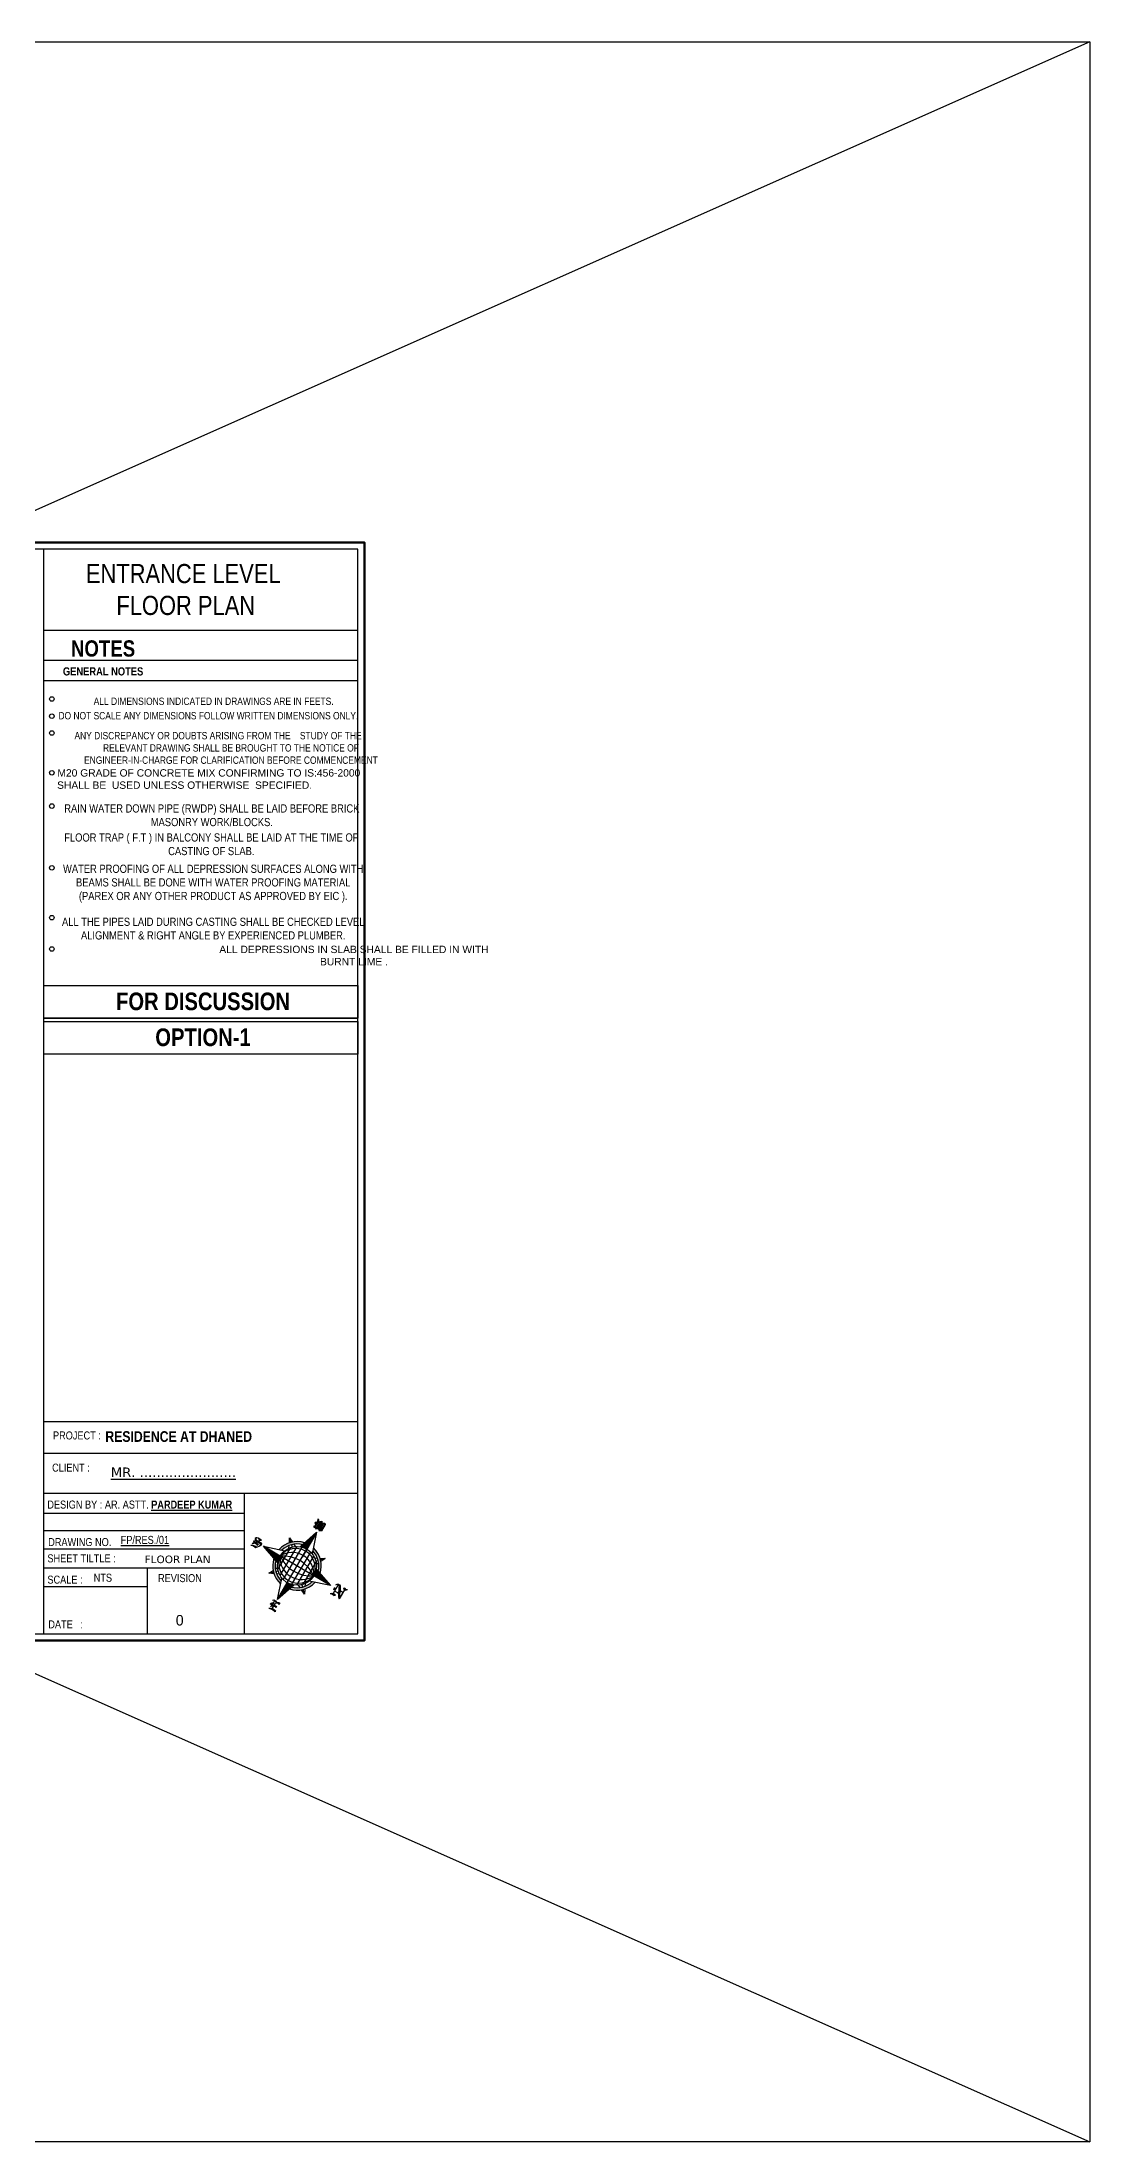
# Model space of a CAD drawing. Extents: x -454308 to 890911, y -14103 to 1343694.
# Drawn here: x 203596 to 204218, y 661850 to 663095 of the extents above; entities that cross this region are included whole.
import ezdxf

# ---------------------------------------------------------------- set-up
doc = ezdxf.new("R2010")
doc.units = 0
doc.header["$MEASUREMENT"] = 0
doc.layers.add('A-Wall', color=7, linetype='Continuous', lineweight=30)
doc.layers.add('FUR', color=250, linetype='Continuous')
doc.layers.add('TITLE', color=7, linetype='Continuous')
doc.styles.get("Standard").update_dxf_attribs({"font": 'stylu.ttf', "height": 7})

# ---------------------------------------------------------------- blocks, each defined once
blk = doc.blocks.new('rerwewrerew')
at = {"layer": 'FUR'}
h = blk.add_hatch(color=256, dxfattribs=at)
h.paths.add_polyline_path([(149795.4, 675642.4), (149797, 675641.9, 0.296589), (149786.2, 675652.7), (149786.7, 675651.1, -0.260742)])
h.paths.add_polyline_path([(149797, 675636.1), (149795.4, 675635.5, -0.260742), (149786.7, 675626.8), (149786.2, 675625.3, 0.296589)])
h.paths.add_polyline_path([(149780.4, 675625.3), (149779.9, 675626.8, -0.260742), (149771.2, 675635.5), (149769.6, 675636.1, 0.296589)])
h.paths.add_polyline_path([(149779.9, 675651.1), (149780.4, 675652.7, 0.296589), (149769.6, 675641.9), (149771.2, 675642.4, -0.260742)])
for points in [[(149783.3, 675650.2), (149783.3, 675661.4), (149779.3, 675649.4, -0.090992)], [(149760.9, 675639), (149772.8, 675635, -0.090992), (149772.1, 675639)], [(149793.8, 675642.9, -0.090992), (149794.5, 675639), (149805.7, 675639)], [(149787.3, 675628.5, -0.090992), (149783.3, 675627.8), (149783.3, 675616.6)]]:
    blk.add_hatch(color=256, dxfattribs=at).paths.add_polyline_path(points)
for p, q in [((149771.4, 675650.8), (149773.4, 675648.9)), ((149772.8, 675648.2), (149771.4, 675650.8)), ((149771.4, 675650.8), (149774.1, 675649.5)), ((149779.3, 675649.4), (149783.3, 675661.4)), ((149780.5, 675628.1), (149780.5, 675649.8)), ((149783.3, 675650.2), (149783.3, 675661.4)), ((149783.3, 675661.4), (149787.3, 675649.4)), ((149783.3, 675627.8), (149783.3, 675650.2)), ((149786.1, 675628.1), (149786.1, 675649.8)), ((149792.5, 675649.5), (149795.2, 675650.8)), ((149795.2, 675650.8), (149793.2, 675648.9)), ((149795.2, 675650.8), (149793.9, 675648.2)), ((149760.9, 675639), (149772.8, 675642.9)), ((149772.8, 675635), (149760.9, 675639)), ((149772.1, 675639), (149760.9, 675639)), ((149794.5, 675639), (149772.1, 675639)), ((149774.1, 675645.4), (149773.4, 675646.8)), ((149774.4, 675647.9), (149775.4, 675646.9)), ((149774.9, 675631.6), (149774.9, 675646.4)), ((149775.5, 675648.8), (149776.9, 675648.1)), ((149777.7, 675629.3), (149777.7, 675648.7)), ((149788.9, 675629.3), (149788.9, 675648.7)), ((149789.8, 675648.1), (149791.2, 675648.8)), ((149791.2, 675646.9), (149792.2, 675647.9)), ((149791.7, 675631.5), (149791.7, 675646.4)), ((149793.2, 675646.8), (149792.5, 675645.4)), ((149793.8, 675642.9), (149805.7, 675639)), ((149805.7, 675639), (149793.8, 675635)), ((149805.7, 675639), (149794.5, 675639)), ((149771.4, 675627.1), (149772.8, 675629.8)), ((149771.4, 675627.1), (149773.4, 675629.1)), ((149774.1, 675628.4), (149771.4, 675627.1)), ((149773.4, 675631.1), (149774.1, 675632.5)), ((149774.4, 675630.1), (149775.4, 675631)), ((149776.9, 675629.8), (149775.5, 675629.1)), ((149783.3, 675616.6), (149779.3, 675628.5)), ((149787.3, 675628.5), (149783.3, 675616.6)), ((149783.3, 675616.6), (149783.3, 675627.8)), ((149791.1, 675629.1), (149789.7, 675629.8)), ((149791.2, 675631), (149792.2, 675630)), ((149792.5, 675632.5), (149793.2, 675631.1)), ((149795.2, 675627.1), (149792.5, 675628.4)), ((149795.2, 675627.1), (149793.2, 675629.1)), ((149793.9, 675629.7), (149795.2, 675627.1))]:
    blk.add_line(p, q, dxfattribs=at)
for points in [[(149780, 675668.5), (149780.2, 675668.2), (149780.5, 675667.7), (149780.5, 675666), (149780, 675666), (149779.7, 675665.8), (149779.7, 675665.3), (149780, 675665.4), (149780.5, 675665.4), (149780.5, 675663.6), (149780, 675663.4)], [(149780, 675668.5), (149780.5, 675668.2), (149780.7, 675667.8), (149781, 675667.3), (149781, 675663.6), (149781.9, 675663.6), (149782.4, 675663.4)], [(149780, 675665.8), (149780.7, 675665.8)], [(149780, 675663.4), (149780.7, 675663.4), (149781.6, 675663.1), (149781.9, 675662.9), (149782.4, 675663.4), (149783.1, 675663.6), (149783.8, 675663.4), (149783.9, 675662.9), (149784.5, 675663.4), (149785.3, 675663.6)], [(149780.5, 675667.8), (149780.7, 675667.3), (149780.7, 675663.6)], [(149781, 675663.4), (149781.6, 675663.4), (149782.1, 675663.1)], [(149781.9, 675667.8), (149782.6, 675668.5), (149783.1, 675667.8), (149783.1, 675663.6), (149783.9, 675663.6), (149784.5, 675663.4)], [(149781.9, 675667.8), (149781.9, 675663.6)], [(149781.9, 675667.8), (149782.4, 675667.8), (149782.6, 675667.7), (149782.6, 675663.6), (149782.4, 675663.4)], [(149781.9, 675666.3), (149782.6, 675666.3)], [(149781.9, 675665.3), (149782.6, 675665.3)], [(149782.6, 675668.2), (149782.9, 675667.8), (149782.9, 675663.6)], [(149783.9, 675667.8), (149784.8, 675668.3), (149785.3, 675667.8), (149785.3, 675663.6)], [(149783.9, 675667.8), (149783.9, 675663.6)], [(149783.9, 675667.8), (149784.5, 675667.8), (149784.8, 675667.7), (149784.8, 675663.6), (149784.5, 675663.4)], [(149783.9, 675666.3), (149784.8, 675666.3)], [(149783.9, 675665.3), (149784.8, 675665.3)], [(149783.9, 675663.4), (149784.3, 675663.1)], [(149784.8, 675668.2), (149785, 675667.8), (149785, 675663.6)], [(149783.3, 675660.4), (149783.3, 675644.9)], [(149754.4, 675639.1), (149754.4, 675639), (149754.6, 675638.3), (149755.1, 675638.1), (149757, 675638.1), (149757.5, 675637.8), (149757.5, 675637.6)], [(149754.4, 675639.1), (149754.6, 675639), (149755.1, 675638.6), (149757.5, 675638.6), (149757.8, 675638.3), (149757.8, 675638.1), (149757.5, 675637.6)], [(149758.2, 675641.3), (149757, 675641.5), (149755.9, 675641.5), (149755.1, 675641.3), (149754.9, 675641), (149754.6, 675640.5), (149754.9, 675640), (149755.1, 675639.6), (149755.9, 675639.5), (149758.2, 675639.5), (149758.7, 675639.1), (149758.9, 675639), (149758.9, 675638.3), (149758.7, 675637.6)], [(149754.6, 675638.6), (149755.1, 675638.3), (149757.3, 675638.3), (149757.5, 675638.1)], [(149755.9, 675638.1), (149755.4, 675637.6), (149754.9, 675637.2), (149754.6, 675637.2), (149754.6, 675637.6), (149754.9, 675637.2)], [(149754.9, 675641), (149754.9, 675640.5), (149755.1, 675640.2), (149755.9, 675640), (149758.7, 675640), (149759.2, 675639.6), (149759.4, 675639.1), (149759.4, 675638.6), (149758.7, 675637.6), (149757.5, 675635.9)], [(149754.9, 675640.2), (149755.1, 675640), (149755.9, 675639.6), (149758.3, 675639.6), (149758.9, 675639.5), (149759.2, 675639.1), (149759.2, 675638.6), (149758.9, 675638.1)], [(149757.5, 675640.8), (149757.3, 675641), (149756.8, 675641.3), (149755.9, 675641.5)], [(149756.8, 675639.5), (149756.3, 675638.6)], [(149758.2, 675641.3), (149757.5, 675640.8), (149757, 675640)], [(149757.8, 675641), (149757.3, 675641.3)], [(149808, 675640.9), (149808.6, 675641.6), (149809.2, 675642), (149809.9, 675642), (149810.5, 675641.6), (149811.2, 675640.5), (149812.9, 675636.9), (149813.5, 675635.8), (149813.9, 675635.6)], [(149809.2, 675639), (149808.6, 675639), (149808.2, 675638.6), (149808.2, 675637.9), (149808.6, 675638.2), (149809.2, 675638.2)], [(149808.6, 675641.6), (149809.2, 675641.6), (149809.9, 675641.4), (149810.5, 675640.3), (149812.2, 675636.7), (149812.9, 675635.6), (149813.3, 675635.2), (149813.9, 675634.9)], [(149808.6, 675638.6), (149809.2, 675638.6)], [(149809.2, 675641.6), (149809.2, 675635.8)], [(149809.2, 675637.3), (149809.9, 675637.5), (149811.2, 675637.5), (149811.8, 675637.3)], [(149809.9, 675641.6), (149810.5, 675640.9), (149811, 675640.3), (149812.9, 675636.2), (149813.9, 675635.2)], [(149811.6, 675639.9), (149811.8, 675639.6), (149812.4, 675639.2), (149813.3, 675639.2), (149813.9, 675639.6)], [(149812.9, 675641.4), (149813.5, 675642), (149814.2, 675641.6), (149814.8, 675641.6), (149815.2, 675642)], [(149812.9, 675641.4), (149813.5, 675640.9), (149814.2, 675640.9), (149814.8, 675641.4), (149815.2, 675642)], [(149813.3, 675641.6), (149813.9, 675641.4), (149814.6, 675641.4)], [(149813.9, 675640.9), (149813.9, 675634.9)], [(149754.4, 675635.9), (149755.1, 675636.4), (149756.3, 675636.7), (149757, 675636.7), (149757.8, 675636.4)], [(149754.4, 675635.9), (149755.4, 675636.2), (149756.8, 675636.2), (149757.5, 675635.9)], [(149754.9, 675636.2), (149755.6, 675636.4), (149756.8, 675636.4), (149757.5, 675636.2)], [(149807.8, 675634.9), (149808.6, 675635.6), (149809.2, 675635.8), (149810.1, 675635.8), (149811, 675635.6)], [(149807.8, 675634.9), (149808.8, 675635.2), (149809.9, 675635.2), (149810.1, 675634.9), (149811, 675635.6)], [(149808.8, 675635.6), (149809.9, 675635.6), (149810.5, 675635.2)], [(149781.1, 675614.9), (149781.6, 675615.3), (149782.1, 675614.9), (149782.8, 675614.9), (149783.3, 675615.4)], [(149781.1, 675614.9), (149781.6, 675615.4), (149782.1, 675615.4), (149782.8, 675615.3), (149783.3, 675615.4)], [(149782.5, 675614.1), (149782.1, 675613.9), (149782, 675613.4), (149782, 675613), (149781.4, 675613), (149781.1, 675612.7), (149781.1, 675612.2), (149781.4, 675612.5), (149782, 675612.5), (149782, 675610.8)], [(149782, 675615.3), (149782.5, 675615.3)], [(149782.5, 675614.1), (149782.5, 675611.7), (149782.1, 675611.2), (149782, 675610.8)], [(149782.1, 675613.6), (149782.1, 675611.5)], [(149783.3, 675613.6), (149783.5, 675614.4), (149783.8, 675614.9), (149784, 675615.1), (149784.7, 675615.4), (149785.2, 675615.4), (149785.9, 675615.1)], [(149783.3, 675613.6), (149783.3, 675610.7)], [(149783.5, 675614.4), (149783.8, 675614.6), (149784.3, 675614.9), (149784.9, 675614.9), (149785.4, 675614.6), (149785.9, 675615.1)], [(149784, 675614.9), (149784.7, 675615.1), (149785.2, 675615.1), (149785.7, 675614.9)], [(149781.4, 675612.7), (149782.1, 675612.7)], [(149781.6, 675609.8), (149782.5, 675610.3), (149783.5, 675610.7), (149784.9, 675610.7), (149785.9, 675610.3)], [(149781.6, 675609.8), (149782.8, 675610.1), (149784.7, 675610.1), (149785.4, 675609.8), (149785.9, 675610.3)], [(149782.1, 675610.1), (149783, 675610.3), (149784.9, 675610.3), (149785.7, 675610.1)], [(149783.3, 675611.5), (149783.5, 675612.2), (149783.8, 675612.7), (149784, 675613), (149784.7, 675613), (149785.2, 675612.7)], [(149783.5, 675612.2), (149783.8, 675612.5), (149784.3, 675612.5), (149784.7, 675612.2), (149785.2, 675612.7)], [(149784, 675612.7), (149784.7, 675612.7), (149784.9, 675612.5)]]:
    blk.add_lwpolyline(points, dxfattribs=at)
blk.add_circle((149783.3, 675639), 11.2, dxfattribs=at)
for centre, radius, start, end in [((149783.3, 675639), 14, 101.943, 168.0221), ((149783.3, 675639), 12.6, 105.7545, 164.2106), ((149783.3, 675639), 14, 11.943, 78.0221), ((149783.3, 675639), 12.6, 15.7545, 74.2106), ((149783.3, 675637.5), 11.3, 7.6107, 172.3544), ((149783.3, 675633.5), 12.5, 25.9718, 153.9933), ((149783.3, 675622.8), 19.7, 55.2745, 124.6906), ((149783.3, 675655.1), 19.7, 235.2745, 304.6906), ((149783.3, 675644.4), 12.5, 205.9718, 333.9933), ((149783.3, 675640.5), 11.3, 187.6107, 352.3544), ((149783.3, 675639), 14, 191.943, 258.0221), ((149783.3, 675639), 12.6, 195.7545, 254.2106), ((149783.3, 675639), 14, 281.943, 348.0221), ((149783.3, 675639), 12.6, 285.7545, 344.2106)]:
    blk.add_arc(centre, radius, start, end, dxfattribs=at)

msp = doc.modelspace()

# ---------------------------------------------------------------- linework, layer by layer
at = {"lineweight": 30}
for p, q in [((201412.45, 663095.443), (204217.816, 661849.855)), ((204217.816, 663095.443), (201412.45, 661849.855))]:
    msp.add_line(p, q, dxfattribs=at)
msp.add_lwpolyline([(201412.45, 663095.443), (204217.816, 663095.443), (204217.816, 661849.855), (201412.45, 661849.855)], close=True, dxfattribs=at)
at = {"layer": 'TITLE', "color": 7}
for p, q in [((203597.444, 662151.355, 5463.892), (203597.444, 662794.54, 5463.892)), ((203597.444, 662746.632, 5463.892), (203783.626, 662746.632, 5463.892)), ((203597.444, 662728.787, 5463.892), (203783.626, 662728.787, 5463.892)), ((203597.444, 662716.693, 5463.892), (203783.626, 662716.693, 5463.892)), ((203597.444, 662535.751, 5463.892), (203783.626, 662535.751, 5463.892)), ((203597.444, 662516.446, 5463.892), (203783.626, 662516.446, 5463.892)), ((203597.444, 662277.212, 5463.892), (203783.626, 662277.212, 5463.892)), ((203597.444, 662258.478, 5463.892), (203783.626, 662258.478, 5463.892)), ((203783.626, 662234.494, 5463.892), (203597.444, 662234.494, 5463.892)), ((203716.172, 662234.494, 5463.892), (203716.172, 662151.355, 5463.892)), ((203597.444, 662222.847, 5463.892), (203716.172, 662222.847, 5463.892)), ((203597.444, 662212.593, 5463.892), (203716.172, 662212.593, 5463.892)), ((203597.444, 662201.748, 5463.892), (203716.172, 662201.748, 5463.892)), ((203597.444, 662190.345, 5463.892), (203716.172, 662190.345, 5463.892)), ((203658.641, 662190.345, 5463.892), (203658.641, 662151.355, 5463.892)), ((203597.444, 662179.432, 5463.892), (203658.641, 662179.432, 5463.892))]:
    msp.add_line(p, q, dxfattribs=at)
at = {"layer": 'TITLE', "color": 7, "lineweight": 50, "elevation": 5463.892}
msp.add_lwpolyline([(202924.344, 662147.318), (203787.663, 662147.318), (203787.663, 662798.576), (202924.344, 662798.576)], close=True, dxfattribs=at)
at = {"layer": 'TITLE', "color": 7, "elevation": 5463.892}
for points in [[(202928.381, 662151.355), (203783.626, 662151.355), (203783.626, 662794.54), (202928.381, 662794.54)], [(203783.626, 662516.446), (203597.444, 662516.446), (203597.444, 662535.751), (203783.626, 662535.751)], [(203783.626, 662495.134), (203597.444, 662495.134), (203597.444, 662514.438), (203783.626, 662514.438)]]:
    msp.add_lwpolyline(points, close=True, dxfattribs=at)
at = {"layer": 'TITLE', "color": 7}
for centre in [(203602.14, 662705.78), (203602.14, 662695.544), (203602.14, 662685.575), (203602.14, 662661.99), (203602.14, 662642.242), (203602.14, 662605.606), (203602.14, 662576.088), (203602.14, 662557.48)]:
    msp.add_circle(centre, 1.34, dxfattribs=at)

# ---------------------------------------------------------------- block references
at = {"layer": 'A-Wall', "xscale": 1.030005344986739, "yscale": 1.03000534498733, "zscale": 1.030005344987107, "rotation": 329.6933902270005}
msp.add_blockref('rerwewrerew', (-280622.093, 139237.623), dxfattribs=at)

# ---------------------------------------------------------------- texts
at = {"layer": 'TITLE', "color": 7, "insert": (203622.359, 662785.832, 6414.293), "char_height": 11.33776, "width": 219.29851, "attachment_point": 1}
msp.add_mtext('\\pt408.16;{\\fArial Narrow|b0|i0|c0|p34;ENTRANCE LEVEL\\P     FLOOR PLAN}', dxfattribs=at)
at = {"layer": 'TITLE', "color": 7, "line_spacing_factor": 0.968573}
for s, insert, char_height, width, attachment_point in [('\\fArial Narrow|b1|i0|c0|p34|;NOTES', (203613.472, 662740.551, 5463.892), 9.65785, 45.61359, 1), ('\\fArial Narrow|b1|i0|c0|p34|;GENERAL NOTES', (203608.729, 662724.551, 5463.892), 4.82892, 56.98752, 1), ('{\\fArial Narrow|b1|i0|c0|p34;FOR DISCUSSION}', (203691.799, 662531.657, 5463.892), 10.46267, 197.27584, 2), ('{\\fArial Narrow|b1|i0|c0|p34;OPTION-1}', (203691.799, 662510.345, 5463.892), 10.46267, 197.27584, 2)]:
    msp.add_mtext(s, dxfattribs=dict(at, insert=insert, char_height=char_height, width=width, attachment_point=attachment_point))
at = {"layer": 'TITLE', "color": 7, "attachment_point": 8, "rotation": 359.999786}
for s, insert, char_height, width in [('\\pt217.82;{\\fArial Narrow|b0|i0|c0|p34; ALL DIMENSIONS INDICATED IN DRAWINGS ARE IN FEETS.}', (203697.417, 662702.161), 4.35834, 185.52967), ('{\\fArial Narrow|b0|i0|c0|p34; DO NOT SCALE ANY DIMENSIONS FOLLOW WRITTEN DIMENSIONS ONLY. }', (203694.3, 662693.617), 4.35834, 185.52967), ('{\\fArial Narrow|b0|i0|c0|p34;ANY DISCREPANCY OR DOUBTS ARISING FROM THE    STUDY OF THE            RELEVANT DRAWING SHALL BE BROUGHT TO THE NOTICE OF ENGINEER-IN-CHARGE FOR CLARIFICATION BEFORE COMMENCEMENT}', (203708.369, 662667.248), 4.358344, 204.04663), ('{\\fArial|b0|i0|c0|p34;                 M20 GRADE OF CONCRETE MIX CONFIRMING TO IS:456-2000 \\PSHALL BE  USED UNLESS OTHERWISE  SPECIFIED.            }', (203680.886, 662652.414), 4.35834, 349.24699), ('{\\fArial Narrow|b0|i0|c0|p34;RAIN WATER DOWN PIPE (RWDP) SHALL BE LAID BEFORE BRICK MASONRY WORK/BLOCKS.\\H1.0222x; }', (203697.039, 662630.281), 4.842604, 182.69023), ('{\\fArial Narrow|b0|i0|c0|p34;FLOOR TRAP ( F.T ) IN BALCONY SHALL BE LAID AT THE TIME OF CASTING OF SLAB.\\H1.0222x; }', (203696.718, 662613.073), 4.842604, 182.69023), ('{\\fArial Narrow|b0|i0|c0|p34;WATER PROOFING OF ALL DEPRESSION SURFACES ALONG WITH BEAMS SHALL BE DONE WITH WATER PROOFING MATERIAL (PAREX OR ANY OTHER PRODUCT AS APPROVED BY EIC ).}', (203697.861, 662585.029), 4.842604, 182.69023), ('{\\fArial Narrow|b0|i0|c0|p34;ALL THE PIPES LAID DURING CASTING SHALL BE CHECKED LEVEL ALIGNMENT & RIGHT ANGLE BY EXPERIENCED PLUMBER.\\H1.0222x; }', (203697.861, 662563.049), 4.842604, 182.69023), ('{\\fArial|b0|i0|c0|p34;ALL DEPRESSIONS IN SLAB SHALL BE FILLED IN WITH \\PBURNT LIME .}', (203781.318, 662547.72), 4.35834, 349.24699), ('{\\fArial Narrow|b0|i0|c0|p34;PROJECT :}', (203617.021, 662266.508, 5463.892), 4.74511, 272.1016), ('{\\fArial Narrow|b1|i0|c0|p34;RESIDENCE AT DHANED }', (203677.376, 662265.036, 7290.17), 6.33113, 363.05016), ('{\\fArial Narrow|b0|i0|c0|p34;CLIENT :}', (203613.481, 662247.392, 5463.892), 4.74511, 272.1016), ('{\\fVerdana|b0|i0|c0|p34;\\H1.2x;\\LMR. .......................}', (203674.239, 662244.235, 5463.892), 4.74511, 272.1016), ('{\\fArial Narrow|b0|i0|c0|p34;DESIGN BY : AR. ASTT. \\fArial Narrow|b1|i0|c0|p34;\\LPARDEEP KUMAR }', (203654.277, 662225.497, 5463.892), 4.74511, 272.1016), ('\\pt99.647;{\\fArial Narrow|b0|i0|c0|p34;\\L FP/RES./01}', (203656.562, 662204.532), 4.74511, 272.1016), ('{\\fArial Narrow|b0|i0|c0|p34;SHEET TILTLE :}', (203619.775, 662193.601, 5463.892), 4.74511, 272.10156), ('\\pt162.28;{\\fVerdana|b0|i0|c0|p34;   FLOOR PLAN}', (203673.813, 662193.108, 5463.892), 4.50785, 258.49652), ('{\\fArial Narrow|b0|i0|c0|p34;NTS}', (203632.412, 662182.1, 5463.892), 4.74511, 272.1016), ('{\\fTempus Sans ITC|b0|i0|c0|p82;0}', (203677.982, 662156.092, 5463.892), 6.26354, 359.17412)]:
    msp.add_mtext(s, dxfattribs=dict(at, insert=insert, char_height=char_height, width=width))
at = {"layer": 'TITLE', "color": 7, "char_height": 4.74511, "width": 272.1016, "attachment_point": 8, "rotation": 359.999786, "line_spacing_factor": 0.968573}
for s, insert in [('{\\fArial Narrow|b0|i0|c0|p34;DRAWING NO.}', (203618.715, 662203.262, 5463.892)), ('{\\fArial Narrow|b0|i0|c0|p34;SCALE :}', (203609.954, 662180.982, 5463.892)), ('\\fArial Narrow|b0|i0|c0|p34|;REVISION', (203678.129, 662181.882, 5463.892)), ('\\pt161.33;{\\fArial Narrow|b0|i0|c0|p34;DATE   : }', (203610.331, 662154.502, 5463.892))]:
    msp.add_mtext(s, dxfattribs=dict(at, insert=insert))

doc.saveas('drawing.dxf')
